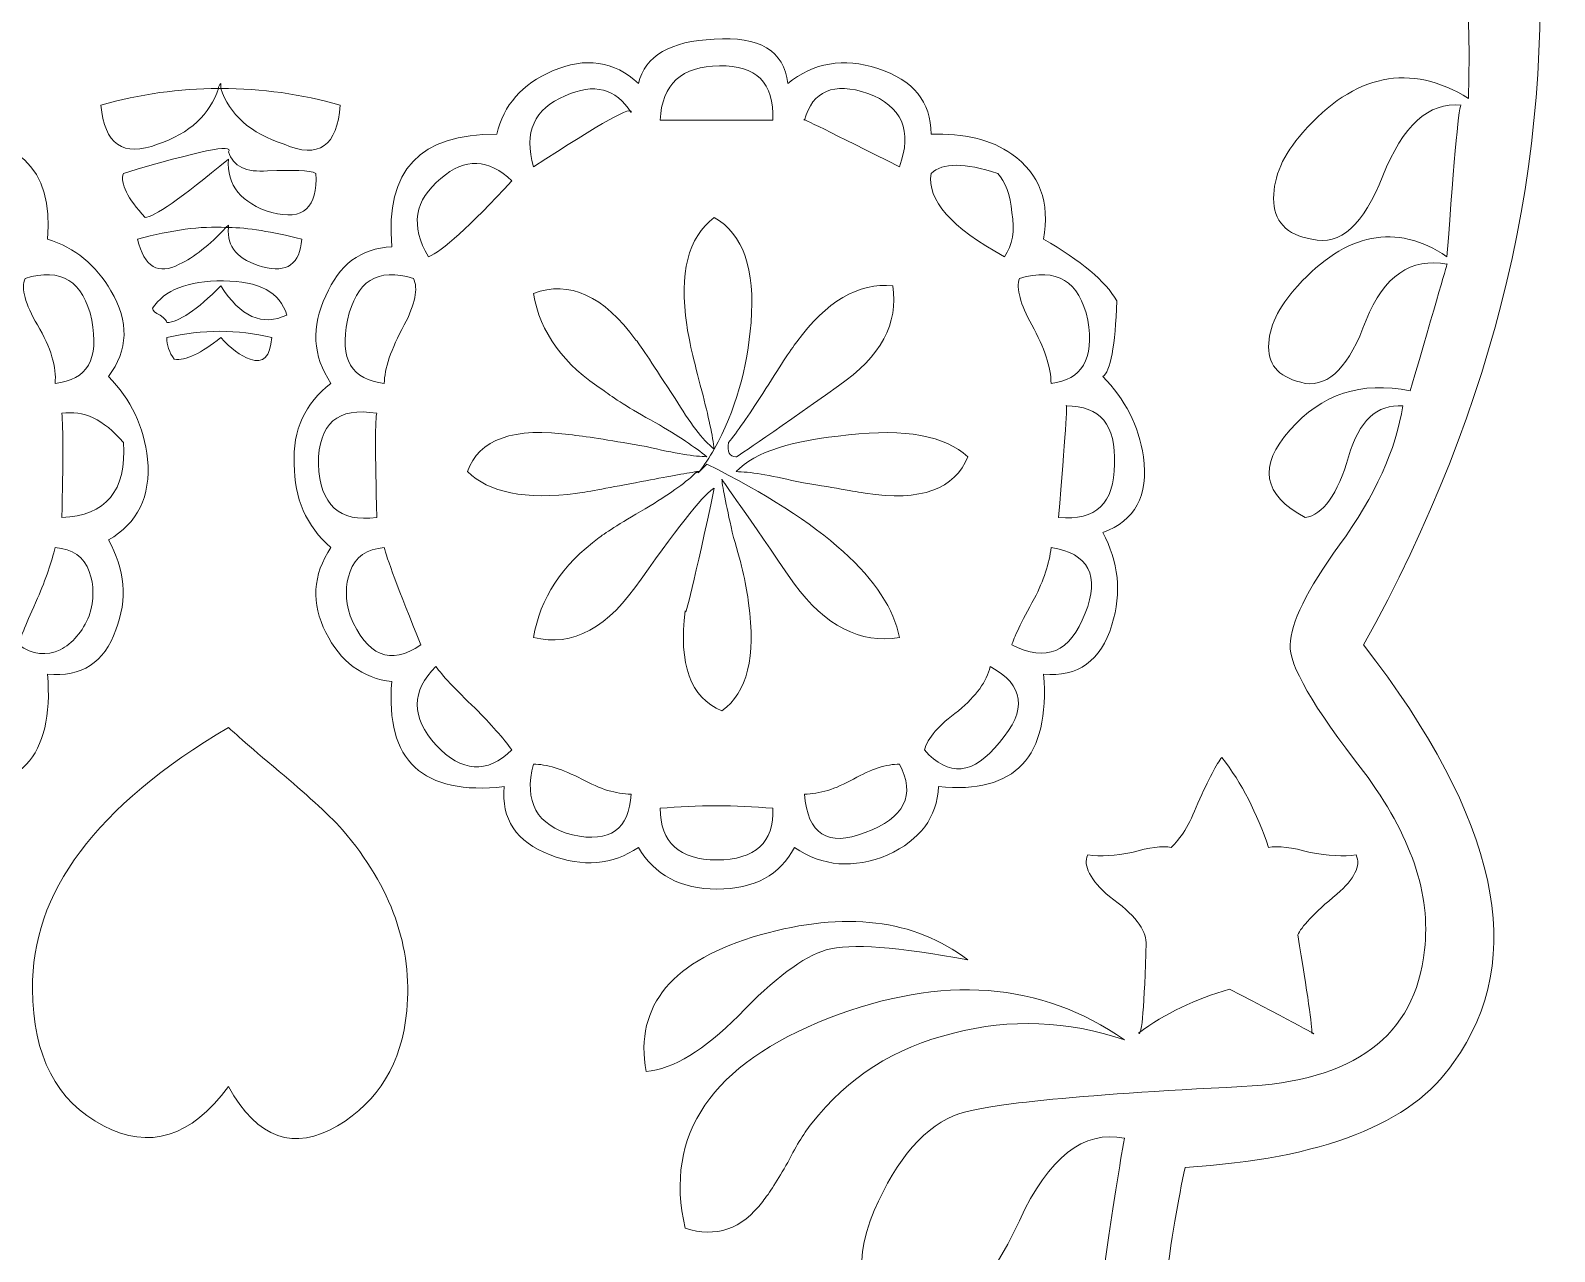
# Model space of a CAD drawing. Header units: millimetres. Extents: x -516 to 519, y -297 to 340.
# Drawn here: x -126.07 to -104.29, y 144.72 to 162.17 of the extents above; entities that cross this region are included whole.
import ezdxf

# ---------------------------------------------------------------- set-up
doc = ezdxf.new("R2010")
doc.units = ezdxf.units.MM
doc.header["$MEASUREMENT"] = 0
doc.layers.add('layer 1', color=7, linetype='Continuous')

msp = doc.modelspace()

# ---------------------------------------------------------------- linework, layer by layer
at = {"layer": 'layer 1', "color": 114, "lineweight": 18}
for points, knots in [([(-117.5547, 131.47), (-116.8176, 131.7963), (-116.0852, 132.1847), (-115.3527, 132.6278), (-112.8891, 134.1193), (-111.3514, 135.7718), (-110.7442, 137.582), (-110.4463, 138.4161), (-110.2437, 139.7377), (-110.1246, 141.5239), (-109.9578, 143.5725), (-109.7675, 145.0374), (-109.5648, 145.919), (-107.6117, 146.0381), (-106.3256, 146.5382), (-105.7303, 147.4193), (-104.658, 148.9077), (-105.0873, 150.897), (-107.0164, 153.386), (-105.1111, 156.8279), (-104.2889, 160.3171), (-104.539, 163.8542), (-104.8611, 168.2488), (-106.6951, 172.024), (-110.0175, 175.156), (-113.2925, 178.2288), (-117.1752, 179.9202), (-121.6411, 180.2177), (-122.9157, 180.3129), (-124.1063, 180.3129), (-125.1901, 180.2177), (-129.5728, 179.8963), (-133.3954, 178.1814), (-136.6708, 175.0848), (-140.0648, 171.9049), (-141.9108, 168.094), (-142.1847, 163.6519), (-142.4229, 159.8047), (-141.5895, 156.3517), (-139.7077, 153.2789), (-141.4823, 151.0758), (-141.9821, 149.2298), (-141.2084, 147.7411), (-140.7672, 146.8476), (-139.4218, 146.2164), (-137.1589, 145.8115), (-136.9089, 144.8348), (-136.7062, 143.3464), (-136.5637, 141.3455), (-136.4562, 139.6545), (-136.218, 138.356), (-135.8728, 137.4748), (-135.0629, 135.4266), (-133.2528, 133.6519), (-130.466, 132.1396), (-130.0071, 131.8938), (-129.552, 131.6707), (-129.1008, 131.47)], [0, 0, 0, 0, 0.0526316, 0.0526316, 0.0526316, 0.1052632, 0.1052632, 0.1052632, 0.1578947, 0.1578947, 0.1578947, 0.2105263, 0.2105263, 0.2105263, 0.2631579, 0.2631579, 0.2631579, 0.3157895, 0.3157895, 0.3157895, 0.3684211, 0.3684211, 0.3684211, 0.4210526, 0.4210526, 0.4210526, 0.4736842, 0.4736842, 0.4736842, 0.5263158, 0.5263158, 0.5263158, 0.5789474, 0.5789474, 0.5789474, 0.6315789, 0.6315789, 0.6315789, 0.6842105, 0.6842105, 0.6842105, 0.7368421, 0.7368421, 0.7368421, 0.7894737, 0.7894737, 0.7894737, 0.8421053, 0.8421053, 0.8421053, 0.8947368, 0.8947368, 0.8947368, 0.9473684, 0.9473684, 0.9473684, 1, 1, 1, 1]), ([(-126.2238, 131.47), (-127.436, 131.7594), (-128.679, 132.229), (-129.942, 132.9021), (-131.8041, 133.8935), (-133.205, 135.0336), (-134.1579, 136.2958), (-134.8841, 137.2248), (-135.3604, 138.7494), (-135.5873, 140.8574), (-135.8967, 143.823), (-136.1229, 145.6092), (-136.2897, 146.2403), (-135.7064, 146.4426), (-135.2178, 146.1213), (-134.8248, 145.2636), (-134.384, 144.2992), (-133.9914, 143.811), (-133.6335, 143.7633), (-132.8479, 143.692), (-132.5261, 144.085), (-132.6571, 144.9423), (-132.7762, 145.7402), (-133.074, 146.2762), (-133.5383, 146.5497), (-138.3738, 149.456), (-140.7198, 150.2775), (-140.5769, 149.0268), (-140.6721, 149.7893), (-140.3862, 150.6107), (-139.7077, 151.4684), (-139.0168, 152.3974), (-138.6597, 153.005), (-138.6597, 153.2789), (-138.6358, 153.6835), (-138.8739, 154.2075), (-139.3624, 154.8509), (-139.898, 155.5533), (-140.1958, 156.2326), (-140.2671, 156.9111), (-139.9458, 156.8633), (-139.6838, 156.6252), (-139.5054, 156.1848), (-139.3147, 155.6485), (-139.1363, 155.3152), (-138.981, 155.2081), (-138.2547, 155.4582), (-138.1237, 155.8747), (-138.588, 156.4588), (-139.0762, 157.0182), (-139.6718, 157.2089), (-140.3746, 157.0182), (-140.422, 157.1612), (-140.5052, 157.4471), (-140.6127, 157.8875), (-140.7079, 158.257), (-140.8031, 158.5428), (-140.8982, 158.7212), (-140.434, 158.912), (-140.0648, 158.7093), (-139.8148, 158.1379), (-139.5408, 157.4825), (-139.2908, 157.1492), (-139.0762, 157.1253), (-138.6832, 157.0779), (-138.457, 157.2089), (-138.3857, 157.5064), (-138.3379, 157.7565), (-138.4451, 158.0543), (-138.6951, 158.376), (-139.3266, 159.2811), (-140.0529, 159.4714), (-140.8982, 158.9358), (-140.9703, 159.174), (-141.0173, 159.5072), (-141.0655, 159.948), (-141.1367, 160.484), (-141.1845, 160.8292), (-141.2084, 160.996), (-140.6247, 161.0912), (-140.2197, 160.8053), (-139.9936, 160.1626), (-139.7316, 159.4834), (-139.4337, 159.162), (-139.0762, 159.1859), (-138.6597, 159.1975), (-138.4451, 159.3762), (-138.4212, 159.6976), (-138.3977, 159.9839), (-138.5287, 160.2932), (-138.8381, 160.6508), (-139.6006, 161.5316), (-140.3981, 161.7104), (-141.2084, 161.1983), (-141.3036, 164.8309), (-140.5888, 167.951), (-139.0762, 170.5595), (-137.8498, 172.6435), (-135.9564, 174.5847), (-133.3954, 176.3828), (-133.1099, 176.2164), (-132.7169, 176.1447), (-132.2048, 176.1686), (-131.6924, 176.1925), (-131.3113, 176.2996), (-131.0612, 176.4903), (-131.3352, 175.8588), (-131.4662, 175.2635), (-131.4423, 174.7037), (-131.4184, 173.9412), (-131.0732, 173.5008), (-130.4305, 173.3818), (-129.7751, 173.2866), (-129.2869, 173.453), (-128.9652, 173.8699), (-128.5961, 174.3103), (-128.4771, 174.9777), (-128.6081, 175.8588), (-128.5009, 175.8827), (-128.2863, 175.7278), (-127.9885, 175.4061), (-127.6313, 175.037), (-127.3458, 174.8228), (-127.1197, 174.7754), (-126.5355, 174.6798), (-126.0832, 174.7869), (-125.7499, 175.0848), (-125.4521, 175.3945), (-125.2972, 175.7752), (-125.2972, 176.2403), (-125.3211, 176.7046), (-125.4999, 177.0976), (-125.8212, 177.4308), (-126.1664, 177.7761), (-126.6307, 177.9313), (-127.2148, 177.8836), (-126.7505, 178.4908), (-125.9642, 178.9435), (-124.8449, 179.241), (-123.6778, 179.5631), (-122.5462, 179.5742), (-121.4269, 179.2768), (-121.153, 179.1816), (-120.7954, 178.9435), (-120.3785, 178.5505), (-119.962, 178.1694), (-119.6403, 177.9907), (-119.4018, 177.9907), (-120.8667, 177.5618), (-121.546, 176.8949), (-121.4269, 175.9659), (-121.3317, 175.1445), (-120.8432, 174.7634), (-119.962, 174.8108), (-119.1282, 174.8825), (-118.5091, 175.2277), (-118.1161, 175.8588), (-118.2232, 175.0015), (-118.128, 174.3465), (-117.7943, 173.9058), (-117.4726, 173.4889), (-117.0083, 173.3101), (-116.4011, 173.3818), (-115.7218, 173.4769), (-115.3408, 173.8819), (-115.2456, 174.5966), (-115.1863, 175.2751), (-115.3527, 175.9062), (-115.77, 176.4903), (-114.7455, 176.0253), (-113.9599, 175.9898), (-113.3996, 176.3828), (-108.0047, 172.7984), (-105.3732, 167.7368), (-105.5157, 161.1983), (-106.3495, 161.7104), (-107.1474, 161.5555), (-107.8857, 160.7101), (-108.1716, 160.3888), (-108.3026, 160.079), (-108.3026, 159.7696), (-108.3026, 159.4475), (-108.1238, 159.2452), (-107.7547, 159.1859), (-107.3501, 159.0903), (-107.0164, 159.3882), (-106.7421, 160.091), (-106.4566, 160.8053), (-106.0875, 161.1509), (-105.6232, 161.1031), (-105.6467, 161.1509), (-105.7184, 160.4242), (-105.8255, 158.9358), (-106.5518, 159.424), (-107.2665, 159.2811), (-107.9573, 158.519), (-108.2428, 158.2092), (-108.3738, 157.9237), (-108.3738, 157.6493), (-108.3738, 157.3635), (-108.2074, 157.197), (-107.8498, 157.1253), (-107.5046, 157.0779), (-107.2191, 157.3754), (-106.981, 158.0304), (-106.7309, 158.6619), (-106.3375, 158.9239), (-105.8255, 158.8283), (-105.8016, 158.9), (-105.9804, 158.2928), (-106.3495, 157.0182), (-107.0523, 157.1612), (-107.6237, 156.9708), (-108.0644, 156.4588), (-108.5291, 155.9463), (-108.4578, 155.5294), (-107.8498, 155.2081), (-107.5998, 155.2439), (-107.3856, 155.5414), (-107.2307, 156.0773), (-107.0881, 156.5898), (-106.8261, 156.8279), (-106.4566, 156.804), (-106.5518, 156.1848), (-106.85, 155.5175), (-107.3617, 154.8151), (-107.8263, 154.1717), (-108.0644, 153.6954), (-108.0644, 153.386), (-108.0883, 153.1121), (-107.7427, 152.5045), (-107.0164, 151.5755), (-106.3375, 150.6705), (-106.0517, 149.8132), (-106.1468, 149.0268), (-106.2778, 147.7885), (-107.1594, 147.1458), (-108.7553, 147.0737), (-111.1607, 146.9547), (-112.5304, 146.8117), (-112.876, 146.6572), (-113.3642, 146.4426), (-113.7568, 145.9425), (-114.067, 145.1565), (-114.3644, 144.2992), (-114.1144, 143.823), (-113.2925, 143.7633), (-112.8282, 143.739), (-112.3759, 144.204), (-111.9347, 145.1565), (-111.5182, 146.0616), (-111.0181, 146.4546), (-110.4344, 146.3355), (-110.5773, 145.526), (-110.7322, 144.4776), (-110.8871, 143.2034), (-111.0536, 141.7859), (-111.1726, 140.8215), (-111.2443, 140.3334), (-111.5895, 138.2971), (-112.2684, 136.7247), (-113.2925, 135.6289), (-115.4093, 133.457), (-117.725, 132.0707), (-120.2363, 131.47)], [0, 0, 0, 0, 0.0113636, 0.0113636, 0.0113636, 0.0227273, 0.0227273, 0.0227273, 0.0340909, 0.0340909, 0.0340909, 0.0454545, 0.0454545, 0.0454545, 0.0568182, 0.0568182, 0.0568182, 0.0681818, 0.0681818, 0.0681818, 0.0795455, 0.0795455, 0.0795455, 0.0909091, 0.0909091, 0.0909091, 0.1022727, 0.1022727, 0.1022727, 0.1136364, 0.1136364, 0.1136364, 0.125, 0.125, 0.125, 0.1363636, 0.1363636, 0.1363636, 0.1477273, 0.1477273, 0.1477273, 0.1590909, 0.1590909, 0.1590909, 0.1704545, 0.1704545, 0.1704545, 0.1818182, 0.1818182, 0.1818182, 0.1931818, 0.1931818, 0.1931818, 0.2045455, 0.2045455, 0.2045455, 0.2159091, 0.2159091, 0.2159091, 0.2272727, 0.2272727, 0.2272727, 0.2386364, 0.2386364, 0.2386364, 0.25, 0.25, 0.25, 0.2613636, 0.2613636, 0.2613636, 0.2727273, 0.2727273, 0.2727273, 0.2840909, 0.2840909, 0.2840909, 0.2954545, 0.2954545, 0.2954545, 0.3068182, 0.3068182, 0.3068182, 0.3181818, 0.3181818, 0.3181818, 0.3295455, 0.3295455, 0.3295455, 0.3409091, 0.3409091, 0.3409091, 0.3522727, 0.3522727, 0.3522727, 0.3636364, 0.3636364, 0.3636364, 0.375, 0.375, 0.375, 0.3863636, 0.3863636, 0.3863636, 0.3977273, 0.3977273, 0.3977273, 0.4090909, 0.4090909, 0.4090909, 0.4204545, 0.4204545, 0.4204545, 0.4318182, 0.4318182, 0.4318182, 0.4431818, 0.4431818, 0.4431818, 0.4545455, 0.4545455, 0.4545455, 0.4659091, 0.4659091, 0.4659091, 0.4772727, 0.4772727, 0.4772727, 0.4886364, 0.4886364, 0.4886364, 0.5, 0.5, 0.5, 0.5113636, 0.5113636, 0.5113636, 0.5227273, 0.5227273, 0.5227273, 0.5340909, 0.5340909, 0.5340909, 0.5454545, 0.5454545, 0.5454545, 0.5568182, 0.5568182, 0.5568182, 0.5681818, 0.5681818, 0.5681818, 0.5795455, 0.5795455, 0.5795455, 0.5909091, 0.5909091, 0.5909091, 0.6022727, 0.6022727, 0.6022727, 0.6136364, 0.6136364, 0.6136364, 0.625, 0.625, 0.625, 0.6363636, 0.6363636, 0.6363636, 0.6477273, 0.6477273, 0.6477273, 0.6590909, 0.6590909, 0.6590909, 0.6704545, 0.6704545, 0.6704545, 0.6818182, 0.6818182, 0.6818182, 0.6931818, 0.6931818, 0.6931818, 0.7045455, 0.7045455, 0.7045455, 0.7159091, 0.7159091, 0.7159091, 0.7272727, 0.7272727, 0.7272727, 0.7386364, 0.7386364, 0.7386364, 0.75, 0.75, 0.75, 0.7613636, 0.7613636, 0.7613636, 0.7727273, 0.7727273, 0.7727273, 0.7840909, 0.7840909, 0.7840909, 0.7954545, 0.7954545, 0.7954545, 0.8068182, 0.8068182, 0.8068182, 0.8181818, 0.8181818, 0.8181818, 0.8295455, 0.8295455, 0.8295455, 0.8409091, 0.8409091, 0.8409091, 0.8522727, 0.8522727, 0.8522727, 0.8636364, 0.8636364, 0.8636364, 0.875, 0.875, 0.875, 0.8863636, 0.8863636, 0.8863636, 0.8977273, 0.8977273, 0.8977273, 0.9090909, 0.9090909, 0.9090909, 0.9204545, 0.9204545, 0.9204545, 0.9318182, 0.9318182, 0.9318182, 0.9431818, 0.9431818, 0.9431818, 0.9545455, 0.9545455, 0.9545455, 0.9659091, 0.9659091, 0.9659091, 0.9772727, 0.9772727, 0.9772727, 0.9886364, 0.9886364, 0.9886364, 1, 1, 1, 1]), ([(-128.0602, 150.2775), (-127.8221, 150.4682), (-127.5839, 150.8257), (-127.3219, 151.3613), (-126.2262, 151.2542), (-125.726, 151.7782), (-125.8212, 152.9691), (-125.333, 152.9218), (-125.0117, 153.136), (-124.8449, 153.6003), (-124.6776, 154.0407), (-124.7135, 154.4699), (-124.952, 154.8868), (-124.5351, 155.1249), (-124.3444, 155.5056), (-124.3921, 156.0415), (-124.4395, 156.5062), (-124.6303, 156.8992), (-124.952, 157.2209), (-124.6657, 157.6016), (-124.6545, 158.0069), (-124.9161, 158.4477), (-125.1308, 158.8168), (-125.4282, 159.0665), (-125.8212, 159.1859), (-125.726, 160.1981), (-126.2616, 160.6982), (-127.429, 160.6862), (-127.4529, 161.1509), (-127.703, 161.4603), (-128.1912, 161.6275), (-128.6558, 161.7816), (-129.0847, 161.7104), (-129.4534, 161.4125), (-129.5489, 161.8537), (-129.9061, 162.0679), (-130.5376, 162.044), (-131.1329, 162.0201), (-131.4901, 161.8055), (-131.5852, 161.4125), (-131.9305, 161.7585), (-132.3477, 161.8179), (-132.8359, 161.5913), (-133.3241, 161.3532), (-133.5861, 161.008), (-133.6335, 160.5433), (-134.0746, 160.6982), (-134.4557, 160.6389), (-134.7531, 160.3291), (-135.0749, 160.0316), (-135.2059, 159.6144), (-135.1342, 159.0784), (-135.5634, 159.0549), (-135.8728, 158.8168), (-136.0755, 158.376), (-136.2658, 157.9356), (-136.23, 157.5183), (-135.9799, 157.1253), (-136.3729, 156.8633), (-136.5517, 156.4827), (-136.5398, 155.9702), (-136.5398, 155.4582), (-136.349, 155.0652), (-135.9799, 154.7793), (-136.1348, 154.6722), (-136.2061, 154.3027), (-136.1826, 153.7074), (-135.8374, 153.2431), (-135.4914, 152.9572), (-135.1342, 152.862), (-135.2059, 151.7543), (-134.6699, 151.2542), (-133.5383, 151.3613), (-133.5383, 151.1351), (-133.3121, 150.7656), (-132.8717, 150.2775), (-132.2406, 150.2416), (-131.776, 150.3014), (-131.4781, 150.4917), (-131.3591, 150.0752), (-131.0138, 149.8725), (-130.4305, 149.8964), (-129.8703, 149.9203), (-129.5131, 150.1226), (-129.3463, 150.4917), (-129.1559, 150.3252), (-128.7271, 150.2536), (-128.0602, 150.2775)], [0, 0, 0, 0, 0.0344828, 0.0344828, 0.0344828, 0.0689655, 0.0689655, 0.0689655, 0.1034483, 0.1034483, 0.1034483, 0.137931, 0.137931, 0.137931, 0.1724138, 0.1724138, 0.1724138, 0.2068966, 0.2068966, 0.2068966, 0.2413793, 0.2413793, 0.2413793, 0.2758621, 0.2758621, 0.2758621, 0.3103448, 0.3103448, 0.3103448, 0.3448276, 0.3448276, 0.3448276, 0.3793103, 0.3793103, 0.3793103, 0.4137931, 0.4137931, 0.4137931, 0.4482759, 0.4482759, 0.4482759, 0.4827586, 0.4827586, 0.4827586, 0.5172414, 0.5172414, 0.5172414, 0.5517241, 0.5517241, 0.5517241, 0.5862069, 0.5862069, 0.5862069, 0.6206897, 0.6206897, 0.6206897, 0.6551724, 0.6551724, 0.6551724, 0.6896552, 0.6896552, 0.6896552, 0.7241379, 0.7241379, 0.7241379, 0.7586207, 0.7586207, 0.7586207, 0.7931034, 0.7931034, 0.7931034, 0.8275862, 0.8275862, 0.8275862, 0.862069, 0.862069, 0.862069, 0.8965517, 0.8965517, 0.8965517, 0.9310345, 0.9310345, 0.9310345, 0.9655172, 0.9655172, 0.9655172, 1, 1, 1, 1]), ([(-110.7442, 157.2209), (-110.6371, 157.2922), (-110.5654, 157.6613), (-110.5419, 158.3047), (-110.7083, 158.5902), (-111.0536, 158.8761), (-111.5895, 159.1859), (-111.4944, 159.7095), (-111.6492, 160.1268), (-112.0419, 160.4007), (-112.3401, 160.615), (-112.7331, 160.6982), (-113.1974, 160.6862), (-113.1974, 161.1509), (-113.4474, 161.4603), (-113.9599, 161.6275), (-114.448, 161.7816), (-114.8765, 161.7104), (-115.2456, 161.4125), (-115.2934, 161.8776), (-115.6505, 162.0918), (-116.294, 162.044), (-116.9251, 162.0201), (-117.2823, 161.8055), (-117.3774, 161.4125), (-117.7231, 161.7343), (-118.1399, 161.7936), (-118.6042, 161.5913), (-119.0446, 161.4006), (-119.3066, 161.1031), (-119.4018, 160.6862), (-120.4976, 160.6982), (-120.9977, 160.1742), (-120.9025, 159.0784), (-121.3437, 159.0549), (-121.665, 158.8168), (-121.8434, 158.376), (-122.058, 157.9356), (-122.0341, 157.5183), (-121.7721, 157.1253), (-122.1412, 156.8398), (-122.32, 156.4588), (-122.2961, 155.9702), (-122.2961, 155.482), (-122.1293, 155.089), (-121.7721, 154.7793), (-122.0341, 154.3863), (-122.058, 153.9813), (-121.8434, 153.5644), (-121.6411, 153.1479), (-121.3198, 152.9098), (-120.9025, 152.862), (-120.9977, 151.7304), (-120.4621, 151.2303), (-119.2947, 151.3613), (-119.3428, 150.897), (-119.1282, 150.5753), (-118.6401, 150.3846), (-118.1754, 150.2062), (-117.7469, 150.2416), (-117.3774, 150.4917), (-117.1513, 150.0991), (-116.7702, 149.8964), (-116.2582, 149.8964), (-115.7218, 149.8964), (-115.3527, 150.0991), (-115.1504, 150.4917), (-114.7455, 150.2181), (-114.3051, 150.1823), (-113.8165, 150.3846), (-113.3523, 150.5988), (-113.1141, 150.9209), (-113.0902, 151.3613), (-111.9945, 151.2542), (-111.4944, 151.7782), (-111.5895, 152.9691), (-111.1014, 152.9218), (-110.7681, 153.1599), (-110.6132, 153.6715), (-110.4702, 154.1362), (-110.518, 154.577), (-110.7442, 154.9939), (-110.2799, 155.1603), (-110.0888, 155.5175), (-110.1605, 156.0773), (-110.2317, 156.5181), (-110.4225, 156.8992), (-110.7442, 157.2209)], [0, 0, 0, 0, 0.0344828, 0.0344828, 0.0344828, 0.0689655, 0.0689655, 0.0689655, 0.1034483, 0.1034483, 0.1034483, 0.137931, 0.137931, 0.137931, 0.1724138, 0.1724138, 0.1724138, 0.2068966, 0.2068966, 0.2068966, 0.2413793, 0.2413793, 0.2413793, 0.2758621, 0.2758621, 0.2758621, 0.3103448, 0.3103448, 0.3103448, 0.3448276, 0.3448276, 0.3448276, 0.3793103, 0.3793103, 0.3793103, 0.4137931, 0.4137931, 0.4137931, 0.4482759, 0.4482759, 0.4482759, 0.4827586, 0.4827586, 0.4827586, 0.5172414, 0.5172414, 0.5172414, 0.5517241, 0.5517241, 0.5517241, 0.5862069, 0.5862069, 0.5862069, 0.6206897, 0.6206897, 0.6206897, 0.6551724, 0.6551724, 0.6551724, 0.6896552, 0.6896552, 0.6896552, 0.7241379, 0.7241379, 0.7241379, 0.7586207, 0.7586207, 0.7586207, 0.7931034, 0.7931034, 0.7931034, 0.8275862, 0.8275862, 0.8275862, 0.862069, 0.862069, 0.862069, 0.8965517, 0.8965517, 0.8965517, 0.9310345, 0.9310345, 0.9310345, 0.9655172, 0.9655172, 0.9655172, 1, 1, 1, 1]), ([(-117.0677, 160.8889), (-117.0442, 161.4006), (-116.7583, 161.6626), (-116.2223, 161.6626), (-115.6987, 161.6749), (-115.4363, 161.4245), (-115.4598, 160.8889), (-115.4598, 160.8889), (-117.0677, 160.8889), (-117.0677, 160.8889)], [0, 0, 0, 0, 0.3333333, 0.3333333, 0.3333333, 0.6666667, 0.6666667, 0.6666667, 1, 1, 1, 1]), ([(-123.3441, 161.4125), (-123.368, 161.389), (-123.38, 161.3651), (-123.38, 161.3412), (-123.38, 161.3412), (-123.3441, 161.3412), (-123.3441, 161.3412), (-123.3441, 161.3651), (-123.3441, 161.389), (-123.3441, 161.4125)], [0, 0, 0, 0, 0.3333333, 0.3333333, 0.3333333, 0.6666667, 0.6666667, 0.6666667, 1, 1, 1, 1]), ([(-117.4846, 160.996), (-117.4368, 161.1151), (-117.9018, 160.8531), (-118.8782, 160.222), (-119.0207, 160.7101), (-118.8662, 161.0554), (-118.4254, 161.2341), (-118.0089, 161.4245), (-117.6992, 161.3412), (-117.4846, 160.996)], [0, 0, 0, 0, 0.3333333, 0.3333333, 0.3333333, 0.6666667, 0.6666667, 0.6666667, 1, 1, 1, 1]), ([(-113.6497, 160.222), (-114.6264, 160.7101), (-115.0791, 160.9363), (-115.0075, 160.8889), (-114.8884, 161.3054), (-114.591, 161.4364), (-114.1028, 161.27), (-113.6143, 161.0912), (-113.4594, 160.734), (-113.6497, 160.222)], [0, 0, 0, 0, 0.3333333, 0.3333333, 0.3333333, 0.6666667, 0.6666667, 0.6666667, 1, 1, 1, 1]), ([(-123.38, 161.3412), (-123.9394, 161.3412), (-124.4993, 161.258), (-125.0591, 161.1031), (-125.0117, 160.5433), (-124.7378, 160.353), (-124.2492, 160.5433), (-123.7849, 160.6982), (-123.499, 160.9721), (-123.38, 161.3412)], [0, 0, 0, 0, 0.3333333, 0.3333333, 0.3333333, 0.6666667, 0.6666667, 0.6666667, 1, 1, 1, 1]), ([(-121.6411, 161.1031), (-122.189, 161.258), (-122.7604, 161.3412), (-123.3441, 161.3412), (-123.2251, 160.9721), (-122.9276, 160.6982), (-122.4391, 160.5433), (-121.9509, 160.3291), (-121.677, 160.5198), (-121.6411, 161.1031)], [0, 0, 0, 0, 0.3333333, 0.3333333, 0.3333333, 0.6666667, 0.6666667, 0.6666667, 1, 1, 1, 1]), ([(-121.9864, 160.1268), (-122.0819, 160.1742), (-122.3081, 160.1742), (-122.6772, 160.1626), (-122.987, 160.1387), (-123.1657, 160.222), (-123.237, 160.4362), (-123.1538, 160.5552), (-123.6539, 160.4481), (-124.7378, 160.1268), (-124.7855, 159.9839), (-124.6776, 159.7696), (-124.4276, 159.4953), (-124.3085, 159.4953), (-123.9159, 159.7696), (-123.237, 160.3291), (-123.2609, 159.9596), (-123.0586, 159.6976), (-122.6175, 159.5666), (-122.1651, 159.4475), (-121.9629, 159.6382), (-121.9864, 160.1268)], [0, 0, 0, 0, 0.1428571, 0.1428571, 0.1428571, 0.2857143, 0.2857143, 0.2857143, 0.4285714, 0.4285714, 0.4285714, 0.5714286, 0.5714286, 0.5714286, 0.7142857, 0.7142857, 0.7142857, 0.8571429, 0.8571429, 0.8571429, 1, 1, 1, 1]), ([(-119.1876, 160.0197), (-119.7952, 159.3643), (-120.1882, 159.0071), (-120.3785, 158.9358), (-120.6405, 159.3762), (-120.5812, 159.7454), (-120.2001, 160.0547), (-119.8549, 160.353), (-119.5212, 160.341), (-119.1876, 160.0197)], [0, 0, 0, 0, 0.3333333, 0.3333333, 0.3333333, 0.6666667, 0.6666667, 0.6666667, 1, 1, 1, 1]), ([(-113.1974, 160.1268), (-113.0305, 160.2817), (-112.7211, 160.2817), (-112.2449, 160.1268), (-112.1378, 160.0077), (-112.0657, 159.8166), (-112.0419, 159.5666), (-111.9945, 159.305), (-112.0299, 159.1023), (-112.149, 158.9358), (-112.9115, 159.3523), (-113.2567, 159.7454), (-113.1974, 160.1268)], [0, 0, 0, 0, 0.25, 0.25, 0.25, 0.5, 0.5, 0.5, 0.75, 0.75, 0.75, 1, 1, 1, 1]), ([(-116.1869, 155.7556), (-116.1749, 155.625), (-116.1152, 155.3391), (-116.02, 154.9222), (-115.901, 154.5292), (-115.8289, 154.2194), (-115.8058, 153.9813), (-115.6987, 153.2192), (-115.8178, 152.7068), (-116.1869, 152.4448), (-116.6392, 152.6355), (-116.806, 153.1121), (-116.7105, 153.8742), (-116.7105, 153.7432), (-116.5795, 154.3146), (-116.294, 155.625), (-116.413, 155.5772), (-116.7583, 155.1484), (-117.3416, 154.3265), (-117.8063, 153.6361), (-118.3183, 153.3502), (-118.8782, 153.4931), (-118.7826, 154.0526), (-118.4732, 154.5292), (-117.9373, 154.9222), (-117.8421, 154.9939), (-117.604, 155.1484), (-117.2106, 155.3749), (-116.9012, 155.5653), (-116.6866, 155.7202), (-116.544, 155.8631), (-116.7105, 155.8392), (-116.9725, 155.7914), (-117.3416, 155.7202), (-117.7828, 155.6366), (-118.0922, 155.5772), (-118.2471, 155.5533), (-118.9972, 155.4582), (-119.5212, 155.5653), (-119.8191, 155.8631), (-119.6642, 156.3278), (-119.1637, 156.5062), (-118.3183, 156.3871), (-118.0922, 156.3636), (-117.735, 156.3035), (-117.2703, 156.2207), (-116.8534, 156.1247), (-116.5675, 156.0773), (-116.4011, 156.0773), (-116.5675, 156.2087), (-116.806, 156.3748), (-117.1393, 156.5659), (-117.5088, 156.7682), (-117.7469, 156.9231), (-117.866, 157.0182), (-118.4493, 157.3873), (-118.7826, 157.8516), (-118.8782, 158.4118), (-118.3661, 158.6022), (-117.8779, 158.376), (-117.4137, 157.7445), (-117.3416, 157.6613), (-117.1632, 157.3754), (-116.8534, 156.9111), (-116.6512, 156.5659), (-116.4604, 156.3158), (-116.294, 156.1848), (-116.294, 156.1848), (-116.294, 156.1848), (-116.294, 156.1848), (-116.3175, 156.3636), (-116.3772, 156.6491), (-116.4724, 157.0182), (-116.5914, 157.459), (-116.6631, 157.7684), (-116.6866, 157.9595), (-116.7941, 158.6973), (-116.675, 159.2094), (-116.294, 159.4953), (-115.8771, 159.2572), (-115.7099, 158.7571), (-115.77, 157.9946), (-115.8178, 157.3399), (-115.9962, 156.7323), (-116.294, 156.1848), (-116.294, 156.1848), (-116.294, 156.1848), (-116.294, 156.1848), (-116.3653, 156.0654), (-116.4369, 155.9583), (-116.5082, 155.8631), (-116.5082, 155.8631), (-116.4011, 155.9702), (-116.4011, 155.9702), (-114.7216, 155.1364), (-113.8046, 154.3027), (-113.6497, 153.4931), (-114.2099, 153.398), (-114.71, 153.66), (-115.1504, 154.2557), (-115.8178, 155.232), (-116.1749, 155.7321), (-116.1869, 155.7556)], [0, 0, 0, 0, 0.0294118, 0.0294118, 0.0294118, 0.0588235, 0.0588235, 0.0588235, 0.0882353, 0.0882353, 0.0882353, 0.1176471, 0.1176471, 0.1176471, 0.1470588, 0.1470588, 0.1470588, 0.1764706, 0.1764706, 0.1764706, 0.2058824, 0.2058824, 0.2058824, 0.2352941, 0.2352941, 0.2352941, 0.2647059, 0.2647059, 0.2647059, 0.2941176, 0.2941176, 0.2941176, 0.3235294, 0.3235294, 0.3235294, 0.3529412, 0.3529412, 0.3529412, 0.3823529, 0.3823529, 0.3823529, 0.4117647, 0.4117647, 0.4117647, 0.4411765, 0.4411765, 0.4411765, 0.4705882, 0.4705882, 0.4705882, 0.5, 0.5, 0.5, 0.5294118, 0.5294118, 0.5294118, 0.5588235, 0.5588235, 0.5588235, 0.5882353, 0.5882353, 0.5882353, 0.6176471, 0.6176471, 0.6176471, 0.6470588, 0.6470588, 0.6470588, 0.6764706, 0.6764706, 0.6764706, 0.7058824, 0.7058824, 0.7058824, 0.7352941, 0.7352941, 0.7352941, 0.7647059, 0.7647059, 0.7647059, 0.7941176, 0.7941176, 0.7941176, 0.8235294, 0.8235294, 0.8235294, 0.8529412, 0.8529412, 0.8529412, 0.8823529, 0.8823529, 0.8823529, 0.9117647, 0.9117647, 0.9117647, 0.9411765, 0.9411765, 0.9411765, 0.9705882, 0.9705882, 0.9705882, 1, 1, 1, 1]), ([(-124.5351, 159.1859), (-124.4395, 158.781), (-124.2373, 158.6738), (-123.9394, 158.8283), (-123.7252, 158.9239), (-123.511, 159.1023), (-123.2729, 159.3523), (-123.63, 159.3762), (-124.0469, 159.3165), (-124.5351, 159.1859)], [0, 0, 0, 0, 0.3333333, 0.3333333, 0.3333333, 0.6666667, 0.6666667, 0.6666667, 1, 1, 1, 1]), ([(-123.237, 159.3523), (-123.237, 159.3523), (-123.237, 159.3882), (-123.237, 159.3882), (-123.237, 159.3882), (-123.2729, 159.3523), (-123.2729, 159.3523), (-123.2729, 159.3523), (-123.237, 159.3523), (-123.237, 159.3523)], [0, 0, 0, 0, 0.3333333, 0.3333333, 0.3333333, 0.6666667, 0.6666667, 0.6666667, 1, 1, 1, 1]), ([(-122.189, 159.1859), (-122.6175, 159.293), (-122.9627, 159.3523), (-123.237, 159.3523), (-123.2609, 159.0784), (-123.106, 158.8881), (-122.7485, 158.7929), (-122.4032, 158.6973), (-122.2125, 158.8283), (-122.189, 159.1859)], [0, 0, 0, 0, 0.3333333, 0.3333333, 0.3333333, 0.6666667, 0.6666667, 0.6666667, 1, 1, 1, 1]), ([(-126.1425, 158.6261), (-125.6309, 158.781), (-125.3091, 158.5902), (-125.1901, 158.0304), (-125.083, 157.4706), (-125.2498, 157.1731), (-125.7141, 157.1253), (-125.6902, 157.3515), (-125.7734, 157.6374), (-125.9642, 157.9595), (-126.1425, 158.257), (-126.2023, 158.4831), (-126.1425, 158.6261)], [0, 0, 0, 0, 0.25, 0.25, 0.25, 0.5, 0.5, 0.5, 0.75, 0.75, 0.75, 1, 1, 1, 1]), ([(-120.5931, 158.6261), (-120.5215, 158.4831), (-120.5692, 158.257), (-120.7241, 157.9595), (-120.9145, 157.6135), (-121.0096, 157.328), (-121.0096, 157.1253), (-121.4743, 157.1731), (-121.6531, 157.4706), (-121.534, 158.0304), (-121.415, 158.5902), (-121.1048, 158.781), (-120.5931, 158.6261)], [0, 0, 0, 0, 0.25, 0.25, 0.25, 0.5, 0.5, 0.5, 0.75, 0.75, 0.75, 1, 1, 1, 1]), ([(-111.9347, 158.6261), (-111.3992, 158.781), (-111.0775, 158.5902), (-110.9584, 158.0304), (-110.8632, 157.4706), (-111.0416, 157.1731), (-111.4824, 157.1253), (-111.4824, 157.3515), (-111.5776, 157.6374), (-111.7564, 157.9595), (-111.9228, 158.257), (-111.9825, 158.4831), (-111.9347, 158.6261)], [0, 0, 0, 0, 0.25, 0.25, 0.25, 0.5, 0.5, 0.5, 0.75, 0.75, 0.75, 1, 1, 1, 1]), ([(-124.3205, 158.1976), (-124.3205, 158.1618), (-124.285, 158.126), (-124.2134, 158.1021), (-124.1421, 158.0543), (-124.1182, 158.0185), (-124.1182, 157.9946), (-123.9514, 157.9946), (-123.6894, 158.1737), (-123.3441, 158.519), (-123.0698, 158.0786), (-122.7485, 157.9356), (-122.4032, 158.1021), (-122.4984, 158.4238), (-122.7962, 158.5902), (-123.3087, 158.5902), (-123.8204, 158.5902), (-124.154, 158.4592), (-124.3205, 158.1976)], [0, 0, 0, 0, 0.1666667, 0.1666667, 0.1666667, 0.3333333, 0.3333333, 0.3333333, 0.5, 0.5, 0.5, 0.6666667, 0.6666667, 0.6666667, 0.8333333, 0.8333333, 0.8333333, 1, 1, 1, 1]), ([(-113.7449, 158.519), (-113.6616, 157.9826), (-113.9117, 157.5064), (-114.5193, 157.0899), (-115.5434, 156.3636), (-116.032, 156.0296), (-115.9842, 156.0773), (-116.0794, 156.0773), (-116.1152, 156.1486), (-116.0913, 156.28), (-115.9723, 156.4229), (-115.8058, 156.6611), (-115.6028, 156.9824), (-115.3647, 157.3515), (-115.2101, 157.6016), (-115.1146, 157.7206), (-114.6981, 158.2928), (-114.2334, 158.5667), (-113.7449, 158.519)], [0, 0, 0, 0, 0.1666667, 0.1666667, 0.1666667, 0.3333333, 0.3333333, 0.3333333, 0.5, 0.5, 0.5, 0.6666667, 0.6666667, 0.6666667, 0.8333333, 0.8333333, 0.8333333, 1, 1, 1, 1]), ([(-124.1182, 157.7803), (-124.1182, 157.6732), (-124.0824, 157.5661), (-124.0111, 157.4706), (-123.8443, 157.4471), (-123.63, 157.5542), (-123.3441, 157.7803), (-123.2012, 157.6255), (-123.0698, 157.5183), (-122.9276, 157.4706), (-122.7365, 157.3993), (-122.6414, 157.5064), (-122.6175, 157.7803), (-123.106, 157.8994), (-123.6061, 157.8994), (-124.1182, 157.7803)], [0, 0, 0, 0, 0.2, 0.2, 0.2, 0.4, 0.4, 0.4, 0.6, 0.6, 0.6, 0.8, 0.8, 0.8, 1, 1, 1, 1]), ([(-121.1167, 156.6969), (-121.1406, 156.6372), (-121.1406, 156.1367), (-121.1167, 155.2081), (-121.6531, 155.1364), (-121.927, 155.3865), (-121.9509, 155.9702), (-121.9509, 156.5539), (-121.677, 156.7921), (-121.1167, 156.6969)], [0, 0, 0, 0, 0.3333333, 0.3333333, 0.3333333, 0.6666667, 0.6666667, 0.6666667, 1, 1, 1, 1]), ([(-111.3753, 155.2081), (-111.2801, 156.3397), (-111.2443, 156.8753), (-111.2682, 156.804), (-110.78, 156.804), (-110.5535, 156.5301), (-110.5773, 155.9702), (-110.5773, 155.4104), (-110.8393, 155.1603), (-111.3753, 155.2081)], [0, 0, 0, 0, 0.3333333, 0.3333333, 0.3333333, 0.6666667, 0.6666667, 0.6666667, 1, 1, 1, 1]), ([(-124.7378, 156.28), (-124.6896, 155.5892), (-124.9878, 155.232), (-125.6189, 155.2081), (-125.595, 155.9941), (-125.595, 156.4942), (-125.6189, 156.6969), (-125.3091, 156.7443), (-125.0236, 156.6133), (-124.7378, 156.28)], [0, 0, 0, 0, 0.3333333, 0.3333333, 0.3333333, 0.6666667, 0.6666667, 0.6666667, 1, 1, 1, 1]), ([(-115.9842, 155.8631), (-115.7099, 156.1486), (-115.1743, 156.3158), (-114.3764, 156.3871), (-113.5665, 156.4827), (-112.9951, 156.3748), (-112.6734, 156.0773), (-112.8521, 155.613), (-113.3403, 155.4343), (-114.1383, 155.5533), (-114.2693, 155.5772), (-114.6025, 155.6366), (-115.1146, 155.7202), (-115.5076, 155.8153), (-115.7939, 155.8631), (-115.9842, 155.8631)], [0, 0, 0, 0, 0.2, 0.2, 0.2, 0.4, 0.4, 0.4, 0.6, 0.6, 0.6, 0.8, 0.8, 0.8, 1, 1, 1, 1]), ([(-116.5082, 155.8631), (-116.556, 155.8392), (-116.5675, 155.8392), (-116.544, 155.8631), (-116.544, 155.8631), (-116.5082, 155.8631), (-116.5082, 155.8631), (-116.5321, 155.8392), (-116.5321, 155.8392), (-116.5082, 155.8631)], [0, 0, 0, 0, 0.3333333, 0.3333333, 0.3333333, 0.6666667, 0.6666667, 0.6666667, 1, 1, 1, 1]), ([(-126.2381, 153.386), (-126.2142, 153.4812), (-126.119, 153.7074), (-125.9642, 154.0526), (-125.8451, 154.3265), (-125.7619, 154.577), (-125.7141, 154.7793), (-125.464, 154.7558), (-125.2972, 154.6479), (-125.2259, 154.434), (-125.1546, 154.2433), (-125.1546, 154.0407), (-125.2259, 153.8025), (-125.3211, 153.5764), (-125.464, 153.4099), (-125.6428, 153.3144), (-125.8332, 153.2311), (-126.0354, 153.2431), (-126.2381, 153.386)], [0, 0, 0, 0, 0.1666667, 0.1666667, 0.1666667, 0.3333333, 0.3333333, 0.3333333, 0.5, 0.5, 0.5, 0.6666667, 0.6666667, 0.6666667, 0.8333333, 0.8333333, 0.8333333, 1, 1, 1, 1]), ([(-121.0096, 154.7793), (-120.9857, 154.6479), (-120.8073, 154.1836), (-120.486, 153.386), (-120.9264, 153.0882), (-121.2601, 153.2311), (-121.4982, 153.8025), (-121.5698, 154.0407), (-121.5698, 154.2433), (-121.4982, 154.434), (-121.4269, 154.6479), (-121.2601, 154.7558), (-121.0096, 154.7793)], [0, 0, 0, 0, 0.25, 0.25, 0.25, 0.5, 0.5, 0.5, 0.75, 0.75, 0.75, 1, 1, 1, 1]), ([(-112.0419, 153.386), (-112.0187, 153.4812), (-111.9109, 153.7074), (-111.7205, 154.0526), (-111.5895, 154.3027), (-111.5063, 154.5531), (-111.4824, 154.7793), (-110.9465, 154.696), (-110.78, 154.3743), (-110.9942, 153.8384), (-111.2085, 153.2789), (-111.5537, 153.136), (-112.0419, 153.386)], [0, 0, 0, 0, 0.25, 0.25, 0.25, 0.5, 0.5, 0.5, 0.75, 0.75, 0.75, 1, 1, 1, 1]), ([(-120.2714, 153.0763), (-120.1882, 152.9572), (-119.9978, 152.7549), (-119.712, 152.4806), (-119.4858, 152.2544), (-119.3066, 152.0521), (-119.1876, 151.8853), (-119.5451, 151.5401), (-119.9023, 151.564), (-120.2714, 151.9566), (-120.6286, 152.3496), (-120.6286, 152.731), (-120.2714, 153.0763)], [0, 0, 0, 0, 0.25, 0.25, 0.25, 0.5, 0.5, 0.5, 0.75, 0.75, 0.75, 1, 1, 1, 1]), ([(-113.2925, 151.8853), (-113.2451, 152.0521), (-113.0902, 152.2425), (-112.8044, 152.4448), (-112.5543, 152.6598), (-112.3994, 152.862), (-112.352, 153.0763), (-111.8635, 152.8143), (-111.8157, 152.4567), (-112.221, 151.9924), (-112.5901, 151.5281), (-112.9473, 151.4923), (-113.2925, 151.8853)], [0, 0, 0, 0, 0.25, 0.25, 0.25, 0.5, 0.5, 0.5, 0.75, 0.75, 0.75, 1, 1, 1, 1]), ([(-123.237, 147.0737), (-122.8201, 146.3236), (-122.2961, 146.1452), (-121.677, 146.5143), (-121.0936, 146.8595), (-120.7596, 147.4074), (-120.6883, 148.1576), (-120.6051, 149.063), (-120.9025, 149.9203), (-121.6053, 150.7417), (-121.8319, 150.9918), (-122.1412, 151.2661), (-122.5104, 151.5755), (-122.9746, 151.9685), (-123.2131, 152.1831), (-123.237, 152.2066), (-125.1308, 151.0874), (-126.0593, 149.8371), (-126.0354, 148.4673), (-126.0354, 147.5149), (-125.6902, 146.8595), (-125.0236, 146.5143), (-124.3683, 146.1691), (-123.773, 146.3474), (-123.237, 147.0737)], [0, 0, 0, 0, 0.125, 0.125, 0.125, 0.25, 0.25, 0.25, 0.375, 0.375, 0.375, 0.5, 0.5, 0.5, 0.625, 0.625, 0.625, 0.75, 0.75, 0.75, 0.875, 0.875, 0.875, 1, 1, 1, 1]), ([(-118.8782, 151.683), (-118.6994, 151.683), (-118.4613, 151.6114), (-118.1873, 151.4684), (-117.9253, 151.3259), (-117.6992, 151.2542), (-117.4846, 151.2542), (-117.5088, 150.7537), (-117.7828, 150.5514), (-118.3183, 150.6705), (-118.8304, 150.8019), (-119.0207, 151.1471), (-118.8782, 151.683)], [0, 0, 0, 0, 0.25, 0.25, 0.25, 0.5, 0.5, 0.5, 0.75, 0.75, 0.75, 1, 1, 1, 1]), ([(-115.0075, 151.2542), (-114.7933, 151.2542), (-114.5671, 151.3259), (-114.3051, 151.4684), (-114.055, 151.6114), (-113.8289, 151.683), (-113.6497, 151.683), (-113.4116, 151.2422), (-113.5784, 150.909), (-114.1383, 150.7063), (-114.6742, 150.4917), (-114.9601, 150.6828), (-115.0075, 151.2542)], [0, 0, 0, 0, 0.25, 0.25, 0.25, 0.5, 0.5, 0.5, 0.75, 0.75, 0.75, 1, 1, 1, 1]), ([(-108.3738, 150.4917), (-108.5411, 150.9799), (-108.7553, 151.4091), (-109.0412, 151.7782), (-109.1125, 151.695), (-109.2315, 151.4684), (-109.3864, 151.1232), (-109.5055, 150.8138), (-109.6365, 150.6107), (-109.7675, 150.4917), (-109.8865, 150.5156), (-110.0768, 150.4917), (-110.3273, 150.4204), (-110.5654, 150.3726), (-110.7681, 150.3607), (-110.9584, 150.3846), (-111.0301, 150.2297), (-110.9226, 150.0274), (-110.649, 149.7893), (-110.2918, 149.5392), (-110.1246, 149.3131), (-110.1246, 149.1343), (-110.1485, 148.2292), (-110.184, 147.7885), (-110.2317, 147.8362), (-109.8507, 148.1221), (-109.4222, 148.3244), (-108.9341, 148.4673), (-108.0047, 147.9792), (-107.6117, 147.7765), (-107.7547, 147.8362), (-107.7547, 147.9314), (-107.8144, 148.3957), (-107.9573, 149.2418), (-107.9096, 149.3489), (-107.7308, 149.5512), (-107.3975, 149.8251), (-107.1474, 150.0394), (-107.0523, 150.2297), (-107.1236, 150.3846), (-107.3023, 150.3607), (-107.5285, 150.3726), (-107.7786, 150.4204), (-108.0406, 150.4917), (-108.2428, 150.5156), (-108.3738, 150.4917)], [0, 0, 0, 0, 0.0666667, 0.0666667, 0.0666667, 0.1333333, 0.1333333, 0.1333333, 0.2, 0.2, 0.2, 0.2666667, 0.2666667, 0.2666667, 0.3333333, 0.3333333, 0.3333333, 0.4, 0.4, 0.4, 0.4666667, 0.4666667, 0.4666667, 0.5333333, 0.5333333, 0.5333333, 0.6, 0.6, 0.6, 0.6666667, 0.6666667, 0.6666667, 0.7333333, 0.7333333, 0.7333333, 0.8, 0.8, 0.8, 0.8666667, 0.8666667, 0.8666667, 0.9333333, 0.9333333, 0.9333333, 1, 1, 1, 1]), ([(-117.0677, 151.0519), (-116.5321, 151.0993), (-115.9962, 151.0993), (-115.4598, 151.0519), (-115.4363, 150.5634), (-115.7099, 150.3133), (-116.2582, 150.3133), (-116.7941, 150.3133), (-117.0677, 150.5634), (-117.0677, 151.0519)], [0, 0, 0, 0, 0.3333333, 0.3333333, 0.3333333, 0.6666667, 0.6666667, 0.6666667, 1, 1, 1, 1]), ([(-117.2703, 147.2883), (-116.8773, 147.3242), (-116.4369, 147.5981), (-115.9484, 148.0863), (-115.4363, 148.6222), (-115.0194, 148.9316), (-114.6981, 149.0268), (-114.3409, 149.1223), (-113.6736, 149.075), (-112.6734, 148.8839), (-113.4355, 149.468), (-114.4241, 149.587), (-115.6386, 149.2418), (-116.8893, 148.8839), (-117.4368, 148.2412), (-117.2703, 147.2883)], [0, 0, 0, 0, 0.2, 0.2, 0.2, 0.4, 0.4, 0.4, 0.6, 0.6, 0.6, 0.8, 0.8, 0.8, 1, 1, 1, 1]), ([(-116.7105, 145.0494), (-116.2701, 144.9064), (-115.901, 145.0374), (-115.6028, 145.4308), (-115.5076, 145.5499), (-115.3885, 145.7402), (-115.2456, 145.9903), (-115.1146, 146.2523), (-114.9955, 146.4307), (-114.9004, 146.5497), (-114.3883, 147.2051), (-113.7214, 147.6339), (-112.876, 147.8362), (-112.0657, 148.0505), (-111.2443, 148.015), (-110.4344, 147.7411), (-111.6254, 148.5745), (-113.0305, 148.6816), (-114.6623, 148.0505), (-116.3294, 147.3958), (-117.0203, 146.3952), (-116.7105, 145.0494)], [0, 0, 0, 0, 0.1428571, 0.1428571, 0.1428571, 0.2857143, 0.2857143, 0.2857143, 0.4285714, 0.4285714, 0.4285714, 0.5714286, 0.5714286, 0.5714286, 0.7142857, 0.7142857, 0.7142857, 0.8571429, 0.8571429, 0.8571429, 1, 1, 1, 1])]:
    msp.add_open_spline(points, degree=3, knots=knots, dxfattribs=at)

doc.saveas('drawing.dxf')
